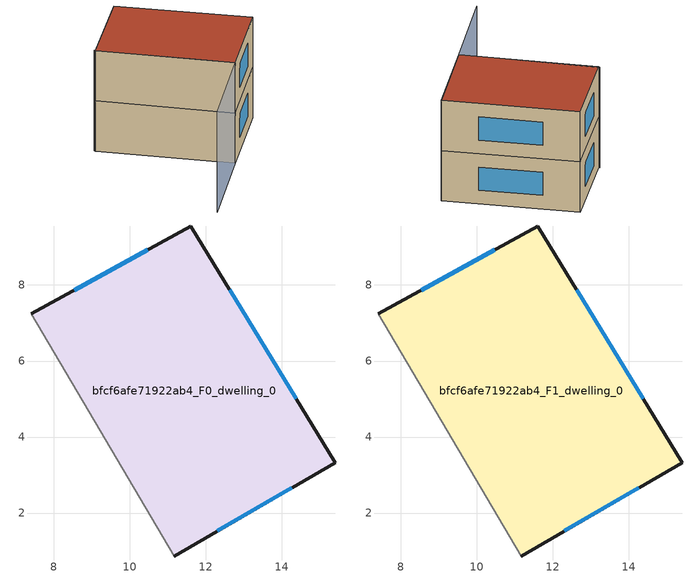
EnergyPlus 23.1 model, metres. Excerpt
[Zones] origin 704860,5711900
bfcf6afe71922ab4_F0_dwelling_0
 floor ground (EU_floor_Construction): 11.6,9.55 15.41,3.32 11.17,0.87 7.42,7.24 z0
 wall outside (EU_wall_Construction): 11.17,0.87 15.41,3.32 11.6,9.55 7.42,7.24 z0:3
 wall adiabatic (EU_wall_Construction): 7.42,7.24 11.17,0.87 z0:3
 window (EU_Window_Construction): 10.48,8.93 8.55,7.87 / 14.38,5 12.63,7.87 / 12.31,1.53 14.26,2.66 z0.81:2.19
bfcf6afe71922ab4_F1_dwelling_0
 floor to bfcf6afe71922ab4_F0_dwelling_0 (EU_floor_Construction): 11.6,9.55 15.41,3.32 11.17,0.87 7.42,7.24 z3
 wall outside (EU_wall_Construction): 11.17,0.87 15.41,3.32 11.6,9.55 7.42,7.24 z3:6
 wall adiabatic (EU_wall_Construction): 7.42,7.24 11.17,0.87 z3:6
 window (EU_Window_Construction): 10.48,8.93 8.55,7.87 / 14.38,5 12.63,7.87 / 12.31,1.53 14.26,2.66 z3.81:5.19
 roof outside (EU_roof_Construction): 15.41,3.32 11.6,9.55 7.42,7.24 11.17,0.87 z6
shading: 7.43,7.3 11.17,0.87 / 11.17,0.87 6.68,-1.74 z0:6
[Building]
EU S2 Campaign: North Axis=0; Terrain=City; Solar Distribution=FullExterior
[Site:Location]
London: Latitude=51.5; Longitude=-0.5; Time Zone=0; Elevation=25
[SizingPeriod:WeatherFileDays]
AnnualSizingPeriod: Begin Month=1; Begin Day of Month=1; End Month=12; End Day of Month=31; Day of Week for Start Day=Monday; Use Weather File Daylight Saving Period=No; Use Weather File Rain and Snow Indicators=No
[MATERIAL]
EU_InternalMass_Material: Roughness=MediumRough; Thickness=0.1; Conductivity=1; Density=1800; Specific Heat=900; Thermal Absorptance=0.9; Solar Absorptance=0.7; Visible Absorptance=0.7
[MATERIAL:NOMASS] Roughness=MediumRough; Thermal Absorptance=0.9; Solar Absorptance=0.7; Visible Absorptance=0.7
Name | Thermal Resistance
EU_wall_NoMass | 0.555556
EU_roof_NoMass | 0.510204
EU_floor_NoMass | 1.68919
[WINDOWMATERIAL:SIMPLEGLAZINGSYSTEM]
EU_Window_SimpleGlazing: UFactor=3.96; Solar Heat Gain Coefficient=0.85; Visible Transmittance=0.85
[CONSTRUCTION]
EU_wall_Construction: EU_wall_NoMass
EU_roof_Construction: EU_roof_NoMass
EU_floor_Construction: EU_floor_NoMass
EU_Window_Construction: EU_Window_SimpleGlazing
EU_InternalMass_Construction: EU_InternalMass_Material
[ZONE] Type=1; Multiplier=1; Ceiling Height=autocalculate; Floor Area=autocalculate; Part of Total Floor Area=Yes
Name | Volume
bfcf6afe71922ab4_F0_dwelling_0 | 106.58
bfcf6afe71922ab4_F1_dwelling_0 | 106.581
[INTERNALMASS] Construction=EU_InternalMass_Construction; Surface Area=35.5265
Name | Zone or ZoneList
bfcf6afe71922ab4_F0_dwelling_0_EU_InternalMass | bfcf6afe71922ab4_F0_dwelling_0
bfcf6afe71922ab4_F1_dwelling_0_EU_InternalMass | bfcf6afe71922ab4_F1_dwelling_0
[OTHEREQUIPMENT] Fuel Type=Electricity; Design Level Calculation Method=Watts/Area; Power per Zone Floor Area=1; Fraction Latent=0; Fraction Radiant=0; Fraction Lost=0; Carbon Dioxide Generation Rate=0; EndUse Subcategory=EU_Step8_InternalGains
Name | Zone or ZoneList or Space or SpaceList | Schedule
EU_Step8_InternalGain_bfcf6afe71922ab4_F0_dwelling_0_f000 | bfcf6afe71922ab4_F0_dwelling_0 | EU_Step8_GainSchedule_bfcf6afe71922ab4_F0_dwelling_0_f000
EU_Step8_InternalGain_bfcf6afe71922ab4_F1_dwelling_0_f000 | bfcf6afe71922ab4_F1_dwelling_0 | EU_Step8_GainSchedule_bfcf6afe71922ab4_F1_dwelling_0_f000
[ZONEVENTILATION:DESIGNFLOWRATE] Schedule=EU_AlwaysOn; Design Flow Rate Calculation Method=AirChanges/Hour; Air Changes per Hour=0.48; Ventilation Type=Natural; Fan Pressure Rise=0; Fan Total Efficiency=1; Constant Term Coefficient=1; Temperature Term Coefficient=0; Velocity Term Coefficient=0; Velocity Squared Term Coefficient=0; Minimum Indoor Temperature=-100; Maximum Indoor Temperature=100; Delta Temperature=-100; Minimum Outdoor Temperature=-100; Maximum Outdoor Temperature=100; Maximum Wind Speed=40
Name | Zone or ZoneList or Space or SpaceList
EU_ConstantAir_bfcf6afe71922ab4_F0_dwelling_0 | bfcf6afe71922ab4_F0_dwelling_0
EU_ConstantAir_bfcf6afe71922ab4_F1_dwelling_0 | bfcf6afe71922ab4_F1_dwelling_0
[HVACTEMPLATE:THERMOSTAT] Constant Heating Setpoint=20; Constant Cooling Setpoint=50
EU_HeatOnly_bfcf6afe71922ab4_F0_dwelling_0; EU_HeatOnly_bfcf6afe71922ab4_F1_dwelling_0
[HVACTEMPLATE:ZONE:IDEALLOADSAIRSYSTEM] System Availability Schedule=EU_AlwaysOn; Maximum Heating Supply Air Temperature=50; Minimum Cooling Supply Air Temperature=13; Maximum Heating Supply Air Humidity Ratio=0.0156; Minimum Cooling Supply Air Humidity Ratio=0.0077; Heating Limit=NoLimit; Cooling Limit=NoLimit; Heating Availability Schedule=EU_AlwaysOn; Cooling Availability Schedule=EU_CoolingOff; Dehumidification Control Type=ConstantSensibleHeatRatio; Cooling Sensible Heat Ratio=0.7; Dehumidification Setpoint=60; Humidification Control Type=None; Humidification Setpoint=30; Outdoor Air Method=None; Outdoor Air Flow Rate per Person=0.00944; Outdoor Air Flow Rate per Zone Floor Area=0; Outdoor Air Flow Rate per Zone=0; Demand Controlled Ventilation Type=None; Outdoor Air Economizer Type=NoEconomizer; Heat Recovery Type=None; Sensible Heat Recovery Effectiveness=0.7; Latent Heat Recovery Effectiveness=0.65
Name | Template Thermostat
bfcf6afe71922ab4_F0_dwelling_0 | EU_HeatOnly_bfcf6afe71922ab4_F0_dwelling_0
bfcf6afe71922ab4_F1_dwelling_0 | EU_HeatOnly_bfcf6afe71922ab4_F1_dwelling_0
[SIZING:ZONE] Zone Cooling Design Supply Air Temperature Input Method=SupplyAirTemperature; Zone Cooling Design Supply Air Temperature=13; Zone Heating Design Supply Air Temperature Input Method=SupplyAirTemperature; Zone Heating Design Supply Air Temperature=50; Zone Cooling Design Supply Air Humidity Ratio=0.008; Zone Heating Design Supply Air Humidity Ratio=0.008; Cooling Design Air Flow Method=DesignDay; Cooling Design Air Flow Rate=0; Cooling Minimum Air Flow per Zone Floor Area=0.000762; Cooling Minimum Air Flow=0; Cooling Minimum Air Flow Fraction=0.2; Heating Design Air Flow Method=DesignDay; Heating Design Air Flow Rate=0; Heating Maximum Air Flow per Zone Floor Area=0.002032; Heating Maximum Air Flow=0.141576; Heating Maximum Air Flow Fraction=0.3; Account for Dedicated Outdoor Air System=No; Dedicated Outdoor Air System Control Strategy=NeutralSupplyAir; Dedicated Outdoor Air Low Setpoint Temperature for Design=autosize; Dedicated Outdoor Air High Setpoint Temperature for Design=autosize; Zone Load Sizing Method=Sensible Load Only No Latent Load; Zone Latent Cooling Design Supply Air Humidity Ratio Input Method=HumidityRatioDifference; Zone Cooling Design Supply Air Humidity Ratio Difference=0.005; Zone Latent Heating Design Supply Air Humidity Ratio Input Method=HumidityRatioDifference; Zone Humidification Design Supply Air Humidity Ratio Difference=0.005
bfcf6afe71922ab4_F0_dwelling_0; bfcf6afe71922ab4_F1_dwelling_0
[SCHEDULE:CONSTANT]
Name | Hourly Value
EU_AlwaysOn | 1
EU_CoolingOff | 0
[SCHEDULE:FILE] Column Number=1; Rows to Skip at Top=0; Number of Hours of Data=8760; Column Separator=Comma; Interpolate to Timestep=No; Minutes per Item=60; Adjust Schedule for Daylight Savings=Yes
Name | File
EU_Step8_GainSchedule_bfcf6afe71922ab4_F0_dwelling_0_f000 | ../../schedules/bfcf6afe71922ab4/bfcf6afe71922ab4_F0_dwelling_0_f000_gain.csv
EU_Step8_GainSchedule_bfcf6afe71922ab4_F1_dwelling_0_f000 | ../../schedules/bfcf6afe71922ab4/bfcf6afe71922ab4_F1_dwelling_0_f000_gain.csv
